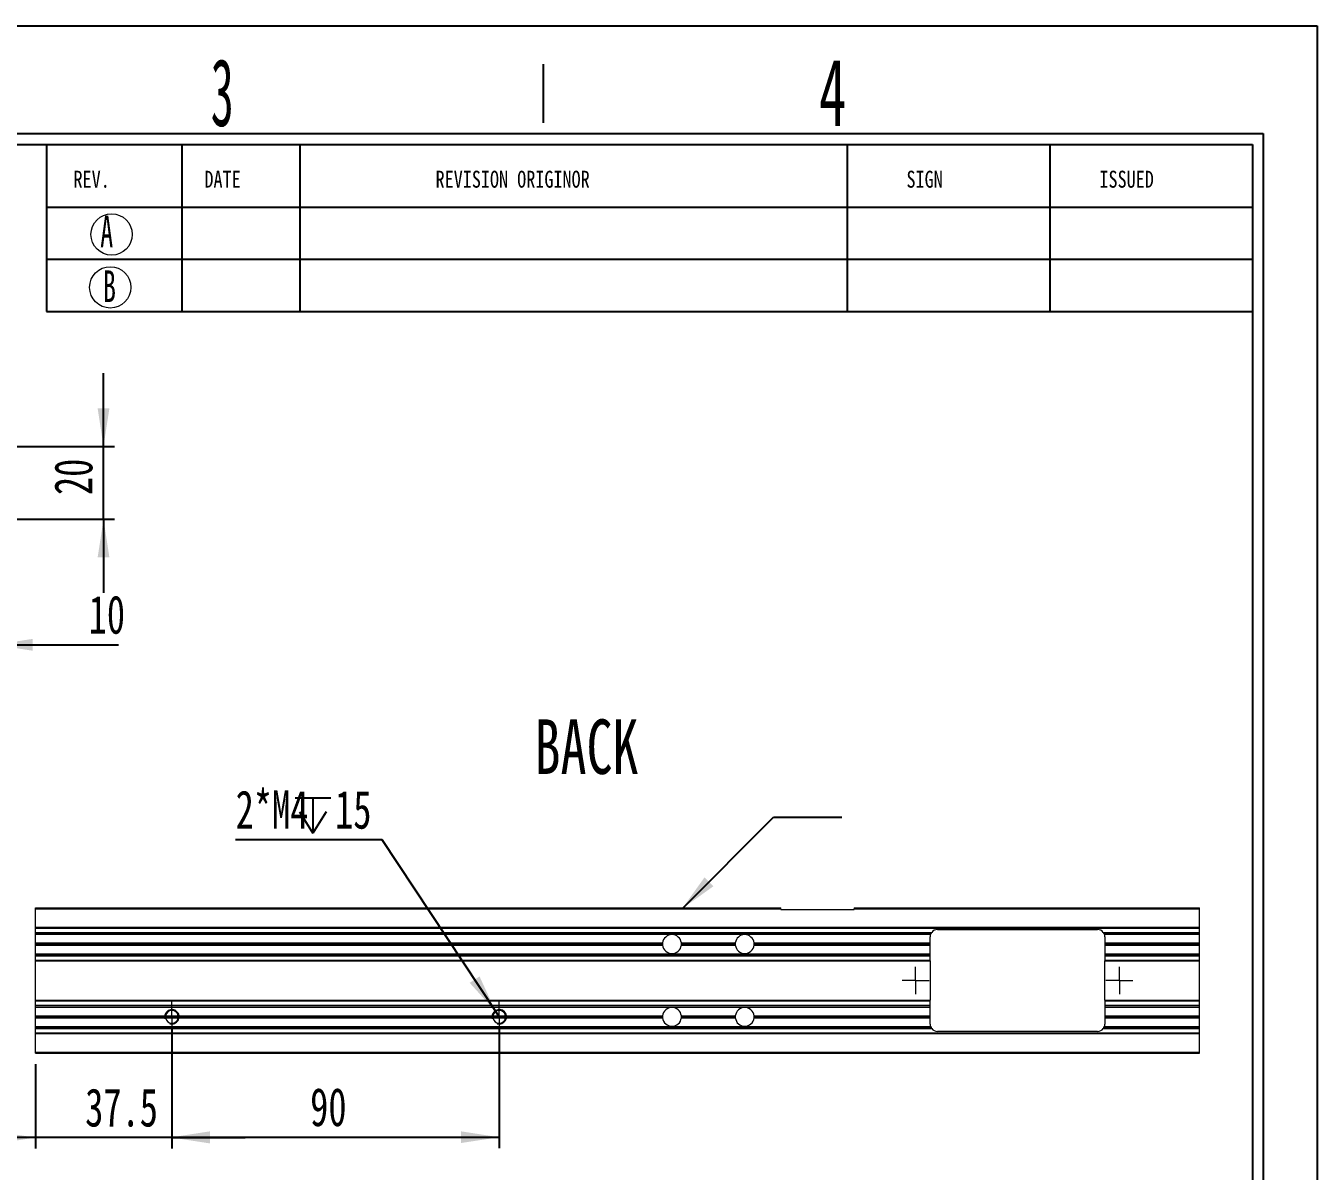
# Model space of a CAD drawing. Header units: millimetres. Extents: x 2 to 295, y 1 to 209.
# Drawn here: x 176.8 to 295.1, y 103.8 to 208.7 of the extents above; entities that cross this region are included whole.
import ezdxf

# ---------------------------------------------------------------- set-up
doc = ezdxf.new("R2010")
doc.units = ezdxf.units.MM
doc.linetypes.add('CENTER', pattern=[10.16, 6.35, -1.27, 1.27, -1.27])
doc.layers.add('DIM', color=5, linetype='Continuous')
doc.layers.add('SLD-0', color=179, linetype='Continuous')
doc.layers.add('中心线', color=1, linetype='CENTER', lineweight=15)
doc.styles.add('SLDTEXTSTYLE1', font='TXT', dxfattribs={"width": 0.469})
doc.styles.add('SLDTEXTSTYLE10', font='TXT', dxfattribs={"width": 0.7865})
doc.styles.add('SLDTEXTSTYLE2', font='TXT', dxfattribs={"width": 0.7})
doc.styles.add('SLDTEXTSTYLE6', font='TXT', dxfattribs={"width": 0.6})
doc.styles.add('SLDTEXTSTYLE7', font='TXT', dxfattribs={"width": 0.5025})
doc.dimstyles.new('SLDDIMSTYLE0', dxfattribs={"dimtxt": 3.5, "dimasz": 3.5, "dimexe": 0, "dimexo": 0.0625, "dimgap": 0.875, "dimtad": 2, "dimlfac": 3, "dimrnd": 1e-09, "dimzin": 12, "dimdsep": 46, "dimtxsty": 'SLDTEXTSTYLE1', "dimsah": 1, "dimcen": 0.09, "dimadec": 0, "dimazin": 3, "dimtfac": 1, "dimtofl": 0, "dimtmove": 0, "dimatfit": 3, "dimfxl": 0, "dimfrac": 2, "dimtolj": 1, "dimtzin": 12, "dimarcsym": 0})
doc.dimstyles.new('SLDDIMSTYLE1', dxfattribs={"dimtxt": 3.5, "dimasz": 3.5, "dimexe": 0, "dimexo": 0.0625, "dimgap": 0.875, "dimtad": 2, "dimlfac": 3, "dimrnd": 1e-09, "dimzin": 12, "dimdsep": 46, "dimtxsty": 'SLDTEXTSTYLE1', "dimsah": 1, "dimcen": 0.09, "dimadec": 0, "dimazin": 3, "dimtfac": 1, "dimtmove": 0, "dimatfit": 0, "dimfxl": 0, "dimfrac": 2, "dimtolj": 1, "dimtzin": 12, "dimarcsym": 0})
doc.dimstyles.new('SLDDIMSTYLE4', dxfattribs={"dimtxt": 3.5, "dimasz": 3.5, "dimexe": 0, "dimexo": 0.0625, "dimgap": 0.875, "dimtad": 0, "dimtih": 1, "dimtoh": 1, "dimlfac": 3, "dimrnd": 1e-09, "dimzin": 12, "dimdsep": 46, "dimtxsty": 'SLDTEXTSTYLE1', "dimsah": 1, "dimcen": 0, "dimadec": 0, "dimazin": 3, "dimtfac": 1, "dimtofl": 0, "dimtmove": 0, "dimatfit": 3, "dimfxl": 0, "dimfrac": 2, "dimtolj": 1, "dimtzin": 12, "dimarcsym": 0})
doc.dimstyles.new('SLDDIMSTYLE8', dxfattribs={"dimtxt": 0.18, "dimasz": 3.5, "dimexe": 0, "dimexo": 0.0625, "dimgap": 0, "dimtad": 0, "dimtih": 1, "dimtoh": 1, "dimdec": 0, "dimrnd": 1e-09, "dimzin": 0, "dimdsep": 46, "dimtxsty": 'Standard', "dimsah": 1, "dimcen": 0.09, "dimadec": 0, "dimazin": 0, "dimtfac": 3.5, "dimtdec": 0, "dimtofl": 0, "dimtmove": 0, "dimatfit": 3, "dimfxl": 0, "dimfrac": 2, "dimtolj": 1, "dimtzin": 0, "dimarcsym": 0})

# ---------------------------------------------------------------- blocks, each defined once
blk = doc.blocks.new('_D_17')
at = {"layer": 'DIM'}
for p, q in [((170.54, 162.47), (170.54, 150.97)), ((173.88, 159.14), (173.88, 150.97)), ((170.54, 151.97), (163.81, 151.97)), ((170.54, 151.97), (173.88, 151.97)), ((173.88, 151.97), (185.24, 151.97))]:
    blk.add_line(p, q, dxfattribs=at)
for points in [[(170.54, 151.97), (167.04, 152.51), (167.04, 151.43)], [(173.88, 151.97), (177.38, 151.43), (177.38, 152.51)]]:
    blk.add_solid(points, dxfattribs=at)
at = {"layer": 'DIM', "insert": (182.52, 156.49), "char_height": 3.5, "attachment_point": 1, "style": 'SLDTEXTSTYLE2'}
blk.add_mtext('10', dxfattribs=at)
blk = doc.blocks.new('_D_18')
at = {"layer": 'DIM'}
for p, q in [((183.88, 170.14), (183.88, 176.87)), ((173.13, 170.14), (184.88, 170.14)), ((183.88, 163.47), (183.88, 170.14)), ((171.54, 163.47), (184.88, 163.47)), ((183.88, 163.47), (183.88, 156.74))]:
    blk.add_line(p, q, dxfattribs=at)
for points in [[(183.88, 170.14), (184.42, 173.64), (183.34, 173.64)], [(183.88, 163.47), (183.34, 159.97), (184.42, 159.97)]]:
    blk.add_solid(points, dxfattribs=at)
at = {"layer": 'DIM', "insert": (179.36, 165.69), "char_height": 3.5, "attachment_point": 1, "rotation": 90, "style": 'SLDTEXTSTYLE2'}
blk.add_mtext('20', dxfattribs=at)
blk = doc.blocks.new('_D_27')
at = {"layer": 'DIM'}
for p, q in [((190.14, 116.89), (190.14, 105.86)), ((220.14, 116.89), (220.14, 105.86)), ((190.14, 106.86), (220.14, 106.86))]:
    blk.add_line(p, q, dxfattribs=at)
for points in [[(190.14, 106.86), (193.64, 106.33), (193.64, 107.4)], [(220.14, 106.86), (216.64, 107.4), (216.64, 106.33)]]:
    blk.add_solid(points, dxfattribs=at)
at = {"layer": 'DIM', "insert": (202.82, 111.38), "char_height": 3.5, "attachment_point": 1, "style": 'SLDTEXTSTYLE2'}
blk.add_mtext('90', dxfattribs=at)
blk = doc.blocks.new('SW_SYMBOL_HOLE_DEPTH')
at = {"layer": 'DIM', "color": 0}
for p, q in [((0, 875), (800, 875)), ((400, 875), (400, 75)), ((100, 555), (400, 75)), ((700, 555), (400, 75))]:
    blk.add_line(p, q, dxfattribs=at)
blk = doc.blocks.new('_D_28')
at = {"layer": 'DIM'}
for p, q in [((209.41, 134.11), (195.99, 134.11)), ((219.82, 118.38), (209.41, 134.11)), ((220.14, 117.89), (219.82, 118.38))]:
    blk.add_line(p, q, dxfattribs=at)
blk.add_solid([(219.82, 118.38), (218.34, 121.59), (217.44, 121)], dxfattribs=at)
at = {"layer": 'DIM', "xscale": 0.004072727272727273, "yscale": 0.004072727272727273, "zscale": 0.004072727272727273}
blk.add_blockref('SW_SYMBOL_HOLE_DEPTH', (201.44, 134.4), dxfattribs=at)
at = {"layer": 'DIM', "char_height": 3.5, "attachment_point": 1, "style": 'SLDTEXTSTYLE2'}
for s, insert in [('2*M4', (195.99, 138.63)), ('15', (205.1, 138.63))]:
    blk.add_mtext(s, dxfattribs=dict(at, insert=insert))
blk = doc.blocks.new('_D_29')
at = {"layer": 'DIM'}
for p, q in [((190.14, 116.89), (190.14, 105.83)), ((177.64, 113.56), (177.64, 105.83)), ((177.64, 106.83), (170.91, 106.83)), ((190.14, 106.83), (177.64, 106.83)), ((190.14, 106.83), (196.87, 106.83))]:
    blk.add_line(p, q, dxfattribs=at)
for points in [[(177.64, 106.83), (174.14, 107.36), (174.14, 106.29)], [(190.14, 106.83), (193.64, 106.29), (193.64, 107.36)]]:
    blk.add_solid(points, dxfattribs=at)
at = {"layer": 'DIM', "insert": (182.2, 111.34), "char_height": 3.5, "attachment_point": 1, "style": 'SLDTEXTSTYLE2'}
blk.add_mtext('37.5', dxfattribs=at)
blk = doc.blocks.new('SW_CENTERMARKSYMBOL_17')
at = {"layer": '中心线', "color": 0}
for p, q in [((0, 0.83), (0, 1.25)), ((-0.83, 0), (-1.25, 0)), ((0, 0), (-0.83, 0)), ((0, 0), (0, 0.83)), ((0, 0), (0, -0.83)), ((0, 0), (0.83, 0)), ((0.83, 0), (1.25, 0)), ((0, -0.83), (0, -1.25))]:
    blk.add_line(p, q, dxfattribs=at)
blk = doc.blocks.new('SW_CENTERMARKSYMBOL_18')
at = {"layer": '中心线', "color": 0}
for p, q in [((0, 0.83), (0, 1.25)), ((-0.83, 0), (-1.25, 0)), ((0, 0), (-0.83, 0)), ((0, 0), (0, 0.83)), ((0, 0), (0, -0.83)), ((0, 0), (0.83, 0)), ((0.83, 0), (1.25, 0)), ((0, -0.83), (0, -1.25))]:
    blk.add_line(p, q, dxfattribs=at)
blk = doc.blocks.new('SW_CENTERMARKSYMBOL_19')
at = {"layer": '中心线', "color": 0}
for p, q in [((0, 0.83), (0, 1.42)), ((-0.83, 0), (-1.42, 0)), ((0, 0), (-0.83, 0)), ((0, 0), (0, 0.83)), ((0, 0), (0, -0.83)), ((0, 0), (0.83, 0)), ((0.83, 0), (1.42, 0)), ((0, -0.83), (0, -1.42))]:
    blk.add_line(p, q, dxfattribs=at)
blk = doc.blocks.new('SW_CENTERMARKSYMBOL_20')
at = {"layer": '中心线', "color": 0}
for p, q in [((0, 0.83), (0, 1.42)), ((-0.83, 0), (-1.42, 0)), ((0, 0), (-0.83, 0)), ((0, 0), (0, 0.83)), ((0, 0), (0, -0.83)), ((0, 0), (0.83, 0)), ((0.83, 0), (1.42, 0)), ((0, -0.83), (0, -1.42))]:
    blk.add_line(p, q, dxfattribs=at)

msp = doc.modelspace()

# ---------------------------------------------------------------- linework, layer by layer
at = {"color": 7, "linetype": 'Continuous', "lineweight": 15}
for p, q in [((177.6425, 127.8887), (245.9425, 127.8887)), ((177.6425, 127.7887), (177.6425, 127.8887)), ((245.9425, 127.7887), (245.9425, 127.8887)), ((252.6759, 127.8887), (252.6759, 127.7887)), ((252.6759, 127.8887), (284.3092, 127.8887)), ((284.3092, 127.7887), (284.3092, 127.8887)), ((177.6425, 127.7887), (245.9425, 127.7887)), ((177.6425, 126.095), (177.6425, 127.7887)), ((245.9425, 127.722), (245.9425, 127.7887)), ((245.9425, 127.722), (252.6759, 127.722)), ((252.6759, 127.722), (252.6759, 127.7887)), ((252.6759, 127.7887), (284.3092, 127.7887)), ((284.3092, 126.095), (284.3092, 127.7887)), ((177.6425, 126.095), (284.3092, 126.095)), ((177.6425, 126.0273), (177.6425, 126.095)), ((177.6425, 126.0273), (284.3092, 126.0273)), ((177.6425, 125.626), (177.6425, 126.0273)), ((177.6425, 125.626), (259.7789, 125.626)), ((177.6425, 125.5968), (177.6425, 125.626)), ((177.6425, 125.5968), (259.7585, 125.5968)), ((177.6425, 125.4518), (177.6425, 125.5968)), ((177.6425, 125.4518), (259.6834, 125.4518)), ((177.6425, 124.6553), (177.6425, 125.4518)), ((259.7585, 125.5968), (259.7586, 125.5968)), ((260.3092, 125.8887), (274.9759, 125.8887)), ((275.5061, 125.626), (284.3092, 125.626)), ((275.5265, 125.5968), (284.3092, 125.5968)), ((275.6017, 125.4518), (284.3092, 125.4518)), ((284.3092, 126.0273), (284.3092, 126.095)), ((284.3092, 125.626), (284.3092, 126.0273)), ((284.3092, 125.5968), (284.3092, 125.626)), ((284.3092, 125.4518), (284.3092, 125.5968)), ((284.3092, 124.6553), (284.3092, 125.4518)), ((177.6425, 124.6553), (235.115, 124.6553)), ((177.6425, 124.5553), (177.6425, 124.6553)), ((177.6425, 124.5553), (235.1092, 124.5553)), ((177.6425, 124.4553), (177.6425, 124.5553)), ((177.6425, 124.4553), (235.115, 124.4553)), ((177.6425, 123.6589), (177.6425, 124.4553)), ((236.8367, 124.6553), (241.7816, 124.6553)), ((236.8367, 124.4553), (241.7816, 124.4553)), ((236.8425, 124.5553), (241.7759, 124.5553)), ((243.5034, 124.6553), (259.6425, 124.6553)), ((243.5034, 124.4553), (259.6425, 124.4553)), ((243.5092, 124.5553), (259.6425, 124.5553)), ((259.6425, 124.6553), (259.6425, 125.222)), ((259.6425, 124.5553), (259.6425, 124.6553)), ((259.6425, 124.4553), (259.6425, 124.5553)), ((259.6425, 123.6589), (259.6425, 124.4553)), ((275.6425, 125.222), (275.6425, 124.6553)), ((275.6425, 124.6553), (284.3092, 124.6553)), ((275.6425, 124.6553), (275.6425, 124.5553)), ((275.6425, 124.5553), (284.3092, 124.5553)), ((275.6425, 124.5553), (275.6425, 124.4553)), ((275.6425, 124.4553), (284.3092, 124.4553)), ((275.6425, 124.4553), (275.6425, 123.6589)), ((284.3092, 124.5553), (284.3092, 124.6553)), ((284.3092, 124.4553), (284.3092, 124.5553)), ((284.3092, 123.6589), (284.3092, 124.4553)), ((177.6425, 123.6589), (259.6425, 123.6589)), ((177.6425, 123.5139), (177.6425, 123.6589)), ((259.6425, 123.5139), (177.6425, 123.5139)), ((177.6425, 123.4846), (177.6425, 123.5139)), ((177.6425, 123.4846), (259.6425, 123.4846)), ((177.6425, 123.0834), (177.6425, 123.4846)), ((177.6425, 123.0834), (259.6425, 123.0834)), ((177.6425, 123.0157), (177.6425, 123.0834)), ((259.6425, 123.5139), (259.6425, 123.6589)), ((259.6425, 123.4846), (259.6425, 123.5139)), ((259.6425, 123.0834), (259.6425, 123.4846)), ((259.6425, 123.0157), (259.6425, 123.0834)), ((275.6425, 123.6589), (284.3092, 123.6589)), ((275.6425, 123.6589), (275.6425, 123.5139)), ((284.3092, 123.5139), (275.6425, 123.5139)), ((275.6425, 123.5139), (275.6425, 123.4846)), ((275.6425, 123.4846), (284.3092, 123.4846)), ((275.6425, 123.4846), (275.6425, 123.0834)), ((275.6425, 123.0834), (284.3092, 123.0834)), ((275.6425, 123.0834), (275.6425, 123.0157)), ((284.3092, 123.5139), (284.3092, 123.6589)), ((284.3092, 123.4846), (284.3092, 123.5139)), ((284.3092, 123.0834), (284.3092, 123.4846)), ((284.3092, 123.0157), (284.3092, 123.0834)), ((177.6425, 123.0157), (259.6425, 123.0157)), ((177.6425, 119.4283), (177.6425, 123.0157)), ((259.6425, 123.0157), (259.6425, 119.4283)), ((275.6425, 123.0157), (284.3092, 123.0157)), ((275.6425, 119.4283), (275.6425, 123.0157)), ((284.3092, 119.4283), (284.3092, 123.0157)), ((177.6425, 119.4283), (259.6425, 119.4283)), ((177.6425, 119.3606), (177.6425, 119.4283)), ((177.6425, 119.3606), (259.6425, 119.3606)), ((177.6425, 118.9594), (177.6425, 119.3606)), ((177.6425, 118.9594), (259.6425, 118.9594)), ((177.6425, 118.9301), (177.6425, 118.9594)), ((177.6425, 118.9301), (259.6425, 118.9301)), ((177.6425, 118.7851), (177.6425, 118.9301)), ((177.6425, 118.7851), (259.6425, 118.7851)), ((177.6425, 117.9887), (177.6425, 118.7851)), ((259.6425, 119.3606), (259.6425, 119.4283)), ((259.6425, 118.9594), (259.6425, 119.3606)), ((259.6425, 118.9301), (259.6425, 118.9594)), ((259.6425, 118.7851), (259.6425, 118.9301)), ((259.6425, 117.9887), (259.6425, 118.7851)), ((275.6425, 119.4283), (284.3092, 119.4283)), ((275.6425, 119.4283), (275.6425, 119.3606)), ((275.6425, 119.3606), (284.3092, 119.3606)), ((275.6425, 119.3606), (275.6425, 118.9594)), ((275.6425, 118.9594), (284.3092, 118.9594)), ((275.6425, 118.9594), (275.6425, 118.9301)), ((275.6425, 118.9301), (284.3092, 118.9301)), ((275.6425, 118.9301), (275.6425, 118.7851)), ((275.6425, 118.7851), (284.3092, 118.7851)), ((275.6425, 118.7851), (275.6425, 117.9887)), ((284.3092, 119.3606), (284.3092, 119.4283)), ((284.3092, 118.9594), (284.3092, 119.3606)), ((284.3092, 118.9301), (284.3092, 118.9594)), ((284.3092, 118.7851), (284.3092, 118.9301)), ((284.3092, 117.9887), (284.3092, 118.7851)), ((177.6425, 117.9887), (189.5678, 117.9887)), ((177.6425, 117.8887), (177.6425, 117.9887)), ((177.6425, 117.8887), (189.5592, 117.8887)), ((177.6425, 117.7887), (177.6425, 117.8887)), ((177.6425, 117.7887), (189.5678, 117.7887)), ((177.6425, 116.9922), (177.6425, 117.7887)), ((189.5648, 117.8887), (190.7202, 117.8887)), ((189.5693, 117.7887), (190.7155, 117.7887)), ((189.5709, 117.9887), (190.7146, 117.9887)), ((190.7172, 117.9887), (219.5678, 117.9887)), ((190.7172, 117.7887), (219.5678, 117.7887)), ((190.7259, 117.8887), (219.5592, 117.8887)), ((219.5648, 117.8887), (220.7202, 117.8887)), ((219.5693, 117.7887), (220.7155, 117.7887)), ((219.5709, 117.9887), (220.7146, 117.9887)), ((220.7172, 117.9887), (235.115, 117.9887)), ((220.7172, 117.7887), (235.115, 117.7887)), ((220.7259, 117.8887), (235.1092, 117.8887)), ((236.8367, 117.9887), (241.7816, 117.9887)), ((236.8367, 117.7887), (241.7816, 117.7887)), ((236.8425, 117.8887), (241.7759, 117.8887)), ((243.5034, 117.9887), (259.6425, 117.9887)), ((243.5034, 117.7887), (259.6425, 117.7887)), ((243.5092, 117.8887), (259.6425, 117.8887)), ((259.6425, 117.8887), (259.6425, 117.9887)), ((259.6425, 117.7887), (259.6425, 117.8887)), ((259.6425, 117.222), (259.6425, 117.7887)), ((275.6425, 117.9887), (284.3092, 117.9887)), ((275.6425, 117.9887), (275.6425, 117.8887)), ((275.6425, 117.8887), (284.3092, 117.8887)), ((275.6425, 117.8887), (275.6425, 117.7887)), ((275.6425, 117.7887), (284.3092, 117.7887)), ((275.6425, 117.7887), (275.6425, 117.222)), ((284.3092, 117.8887), (284.3092, 117.9887)), ((284.3092, 117.7887), (284.3092, 117.8887)), ((284.3092, 116.9922), (284.3092, 117.7887)), ((177.6425, 116.9922), (259.6834, 116.9922)), ((177.6425, 116.8472), (177.6425, 116.9922)), ((259.7586, 116.8472), (177.6425, 116.8472)), ((177.6425, 116.818), (177.6425, 116.8472)), ((177.6425, 116.818), (259.7789, 116.818)), ((177.6425, 116.4167), (177.6425, 116.818)), ((177.6425, 116.4167), (284.3092, 116.4167)), ((177.6425, 116.349), (177.6425, 116.4167)), ((177.6425, 116.349), (284.3092, 116.349)), ((177.6425, 114.6553), (177.6425, 116.349)), ((274.9759, 116.5553), (260.3092, 116.5553)), ((275.5061, 116.818), (284.3092, 116.818)), ((275.5266, 116.8472), (275.5265, 116.8472)), ((284.3092, 116.8472), (275.5266, 116.8472)), ((275.6017, 116.9922), (284.3092, 116.9922)), ((284.3092, 116.8472), (284.3092, 116.9922)), ((284.3092, 116.818), (284.3092, 116.8472)), ((284.3092, 116.4167), (284.3092, 116.818)), ((284.3092, 116.349), (284.3092, 116.4167)), ((284.3092, 114.6553), (284.3092, 116.349)), ((177.6425, 114.6553), (284.3092, 114.6553)), ((177.6425, 114.5553), (177.6425, 114.6553)), ((177.6425, 114.5553), (284.3092, 114.5553)), ((284.3092, 114.5553), (284.3092, 114.6553))]:
    msp.add_line(p, q, dxfattribs=at)
for centre, radius, start, end in [((260.3092, 125.222), 0.6667, 159.838353, 180), ((260.3092, 125.222), 0.6667, 145.796629, 159.838353), ((260.3092, 125.222), 0.6667, 90, 142.694409), ((274.9759, 125.222), 0.6667, 37.305591, 90), ((274.9759, 125.222), 0.6667, 20.161647, 34.203371), ((274.9759, 125.222), 0.6667, 0, 20.161647), ((235.9759, 124.5553), 0.8667, 173.37419, 180), ((235.9759, 124.5553), 0.8667, 180, 186.62581), ((235.9759, 124.5553), 0.8667, 6.62581, 173.37419), ((235.9759, 124.5553), 0.8667, 186.62581, 353.37419), ((235.9759, 124.5553), 0.8667, 0, 6.62581), ((235.9759, 124.5553), 0.8667, 353.37419, 0), ((242.6425, 124.5553), 0.8667, 173.37419, 180), ((242.6425, 124.5553), 0.8667, 180, 186.62581), ((242.6425, 124.5553), 0.8667, 6.62581, 173.37419), ((242.6425, 124.5553), 0.8667, 186.62581, 353.37419), ((242.6425, 124.5553), 0.8667, 0, 6.62581), ((242.6425, 124.5553), 0.8667, 353.37419, 0), ((190.1425, 117.8887), 0.5833, 9.87089, 170.12911), ((220.1425, 117.8887), 0.5833, 9.87089, 170.12911), ((235.9759, 117.8887), 0.8667, 6.62581, 173.37419), ((242.6425, 117.8887), 0.8667, 6.62581, 173.37419), ((190.1425, 117.8887), 0.5833, 170.12911, 180), ((190.1425, 117.8887), 0.5833, 180, 189.87089), ((190.1425, 117.8887), 0.5833, 189.87089, 350.12911), ((190.1425, 117.8887), 0.5833, 0, 9.87089), ((190.1425, 117.8887), 0.5833, 350.12911, 0), ((220.1425, 117.8887), 0.5833, 170.12911, 180), ((220.1425, 117.8887), 0.5833, 180, 189.87089), ((220.1425, 117.8887), 0.5833, 189.87089, 350.12911), ((220.1425, 117.8887), 0.5833, 0, 9.87089), ((220.1425, 117.8887), 0.5833, 350.12911, 0), ((235.9759, 117.8887), 0.8667, 173.37419, 180), ((235.9759, 117.8887), 0.8667, 180, 186.62581), ((235.9759, 117.8887), 0.8667, 186.62581, 353.37419), ((235.9759, 117.8887), 0.8667, 0, 6.62581), ((235.9759, 117.8887), 0.8667, 353.37419, 0), ((242.6425, 117.8887), 0.8667, 173.37419, 180), ((242.6425, 117.8887), 0.8667, 180, 186.62581), ((242.6425, 117.8887), 0.8667, 186.62581, 353.37419), ((242.6425, 117.8887), 0.8667, 0, 6.62581), ((242.6425, 117.8887), 0.8667, 353.37419, 0), ((260.3092, 117.222), 0.6667, 180, 200.161647), ((274.9759, 117.222), 0.6667, 339.838353, 0), ((260.3092, 117.222), 0.6667, 200.161647, 214.203371), ((260.3092, 117.222), 0.6667, 217.305591, 270), ((274.9759, 117.222), 0.6667, 270, 322.694409), ((274.9759, 117.222), 0.6667, 325.796629, 339.838353)]:
    msp.add_arc(centre, radius, start, end, dxfattribs=at)
at = {"color": 7, "linetype": 'Continuous', "lineweight": 0}
for centre in [(190.1425, 117.8887), (220.1425, 117.8887)]:
    msp.add_arc(centre, 0.6667, 255, 195, dxfattribs=at)
at = {"color": 7, "linetype": 'Continuous', "lineweight": 15}
for points, knots in [([(259.7585, 125.5977), (259.7583, 125.5974), (259.7576, 125.5964), (259.762, 125.6029), (259.7697, 125.6138), (259.7765, 125.6228), (259.7789, 125.626)], [0, 0, 0, 0, 0.115139, 0.45606755, 0.8049402, 1, 1, 1, 1]), ([(275.5061, 125.626), (275.5108, 125.6198), (275.5201, 125.6072), (275.5268, 125.5973), (275.5266, 125.5977), (275.5265, 125.5978)], [0, 0, 0, 0, 0.39541342, 0.79263897, 1, 1, 1, 1]), ([(189.5709, 117.9887), (189.5685, 117.98), (189.5515, 117.9206), (189.5521, 117.8468), (189.5681, 117.7925), (189.5693, 117.7887)], [0, 0, 0, 0, 0.137722181, 0.938957246, 1, 1, 1, 1]), ([(190.7155, 117.7887), (190.7168, 117.793), (190.7335, 117.8479), (190.7332, 117.9218), (190.7168, 117.9808), (190.7146, 117.9887)], [0, 0, 0, 0, 0.06868919, 0.87541542, 1, 1, 1, 1]), ([(219.5709, 117.9887), (219.5685, 117.98), (219.5515, 117.9206), (219.5521, 117.8468), (219.5681, 117.7925), (219.5693, 117.7887)], [0, 0, 0, 0, 0.13772218, 0.93895725, 1, 1, 1, 1]), ([(220.7155, 117.7887), (220.7168, 117.793), (220.7335, 117.8479), (220.7332, 117.9218), (220.7168, 117.9808), (220.7146, 117.9887)], [0, 0, 0, 0, 0.06868919, 0.87541542, 1, 1, 1, 1]), ([(259.7789, 116.818), (259.7743, 116.8242), (259.7649, 116.8368), (259.7582, 116.8467), (259.7585, 116.8463), (259.7586, 116.8462)], [0, 0, 0, 0, 0.39541342, 0.79263897, 1, 1, 1, 1]), ([(275.5266, 116.8463), (275.5267, 116.8465), (275.5275, 116.8476), (275.523, 116.8411), (275.5153, 116.8302), (275.5086, 116.8212), (275.5061, 116.818)], [0, 0, 0, 0, 0.115139, 0.45606755, 0.8049402, 1, 1, 1, 1])]:
    msp.add_open_spline(points, degree=3, knots=knots, dxfattribs=at)
at = {"layer": 'SLD-0'}
for p, q in [((1.812, 208.6737), (295.1066, 208.6737)), ((295.1066, 208.6737), (295.1066, 1.2938)), ((12.6748, 197.811), (289.1814, 197.811)), ((252.0174, 197.811), (252.0174, 182.5137)), ((270.5994, 197.811), (270.5994, 182.5137)), ((289.1814, 197.811), (289.1814, 7.2189))]:
    msp.add_line(p, q, dxfattribs=at)
at = {"layer": 'SLD-0', "color": 6, "linetype": 'Continuous'}
for p, q in [((224.2039, 199.786), (224.2039, 205.1695)), ((11.6873, 198.7985), (290.1689, 198.7985)), ((290.1689, 198.7985), (290.1689, 6.2314))]:
    msp.add_line(p, q, dxfattribs=at)
at = {"layer": 'SLD-0', "color": 179, "linetype": 'Continuous'}
for p, q in [((178.6588, 197.811), (178.6588, 182.5137)), ((191.0502, 197.811), (191.0502, 182.5137)), ((201.8863, 197.811), (201.8863, 182.5137)), ((178.6588, 192.0745), (289.1814, 192.0745)), ((178.6588, 187.2941), (289.1814, 187.2941)), ((178.6588, 182.5137), (289.1814, 182.5137))]:
    msp.add_line(p, q, dxfattribs=at)
at = {"layer": 'SLD-0', "lineweight": 0}
for centre in [(184.6221, 189.5636), (184.4994, 184.7149)]:
    msp.add_circle(centre, 1.8944, dxfattribs=at)

# ---------------------------------------------------------------- block references
at = {"layer": '中心线'}
for name, p in [('SW_CENTERMARKSYMBOL_17', (258.3092, 121.222)), ('SW_CENTERMARKSYMBOL_18', (276.9759, 121.222)), ('SW_CENTERMARKSYMBOL_19', (190.1425, 117.8887)), ('SW_CENTERMARKSYMBOL_20', (220.1425, 117.8887))]:
    msp.add_blockref(name, p, dxfattribs=at)

# ---------------------------------------------------------------- texts
at = {"color": 7, "linetype": 'Continuous', "lineweight": 0, "insert": (223.3848, 145.1399), "char_height": 5, "attachment_point": 1, "style": 'SLDTEXTSTYLE2'}
msp.add_mtext('BACK', dxfattribs=at)
at = {"layer": 'SLD-0', "attachment_point": 1}
for s, insert, char_height, style in [('3', (193.7066, 205.6655), 6.172, 'SLDTEXTSTYLE7'), ('4', (249.4405, 205.6593), 6.172, 'SLDTEXTSTYLE6'), ('A', (183.5778, 191.2862), 2.9034, 'SLDTEXTSTYLE6'), ('B', (183.8319, 186.2712), 2.9034, 'SLDTEXTSTYLE6')]:
    msp.add_mtext(s, dxfattribs=dict(at, insert=insert, char_height=char_height, style=style))
at = {"layer": 'SLD-0', "color": 179, "attachment_point": 1, "style": 'SLDTEXTSTYLE10'}
for s, insert, char_height in [('REV.', (181.1288, 195.4001), 1.55363), ('DATE', (193.1265, 195.4001), 1.55363), ('REVISION ORIGINOR', (214.3082, 195.4001), 1.553633), ('SIGN', (257.4664, 195.4001), 1.55363), ('ISSUED', (275.1481, 195.4001), 1.55363)]:
    msp.add_mtext(s, dxfattribs=dict(at, insert=insert, char_height=char_height))

# ---------------------------------------------------------------- dimensions: what is measured, and where the dimension line sits
at = {"layer": 'DIM'}
dim = msp.add_linear_dim(base=(183.8767, 170.1381), p1=(170.5434, 163.4714), p2=(172.1267, 170.1381), angle=90, dimstyle='SLDDIMSTYLE1', dxfattribs=at)
dim.commit()
dim.dimension.update_dxf_attribs({"geometry": '_D_18', "text_midpoint": (183.8767, 167.0464), "dimtype": 160})
for base, p1, p2, dimstyle, picture, middle in [((173.8767, 151.9734), (170.5434, 163.4714), (173.8767, 160.1381), 'SLDDIMSTYLE1', '_D_17', (183.8767, 151.9734)), ((177.6425, 106.8252), (190.1425, 117.8887), (177.6425, 114.5553), 'SLDDIMSTYLE1', '_D_29', (184.9268, 106.8252)), ((220.1425, 106.8648), (190.1425, 117.8887), (220.1425, 117.8887), 'SLDDIMSTYLE0', '_D_27', (204.1776, 106.8648))]:
    dim = msp.add_linear_dim(base=base, p1=p1, p2=p2, dimstyle=dimstyle, dxfattribs=at)
    dim.commit()
    dim.dimension.update_dxf_attribs({"geometry": picture, "text_midpoint": middle, "dimtype": 160})
dim = msp.add_radius_dim(center=(220.1425, 117.8887), mpoint=(219.8208, 118.3752), text='2*M4{\\fGDT;x}15', dimstyle='SLDDIMSTYLE4', override={"dimpost": '<>'}, dxfattribs=at)
dim.commit()
dim.dimension.update_dxf_attribs({"geometry": '_D_28', "text_midpoint": (201.9096, 136.3643), "dimtype": 164})

# ---------------------------------------------------------------- leaders
at = {"color": 7, "linetype": 'Continuous', "lineweight": 0}
msp.add_leader([(236.897, 127.7887), (245.2868, 136.1785), (251.5368, 136.1785)], dimstyle='SLDDIMSTYLE8', dxfattribs=at)

doc.saveas('drawing.dxf')
